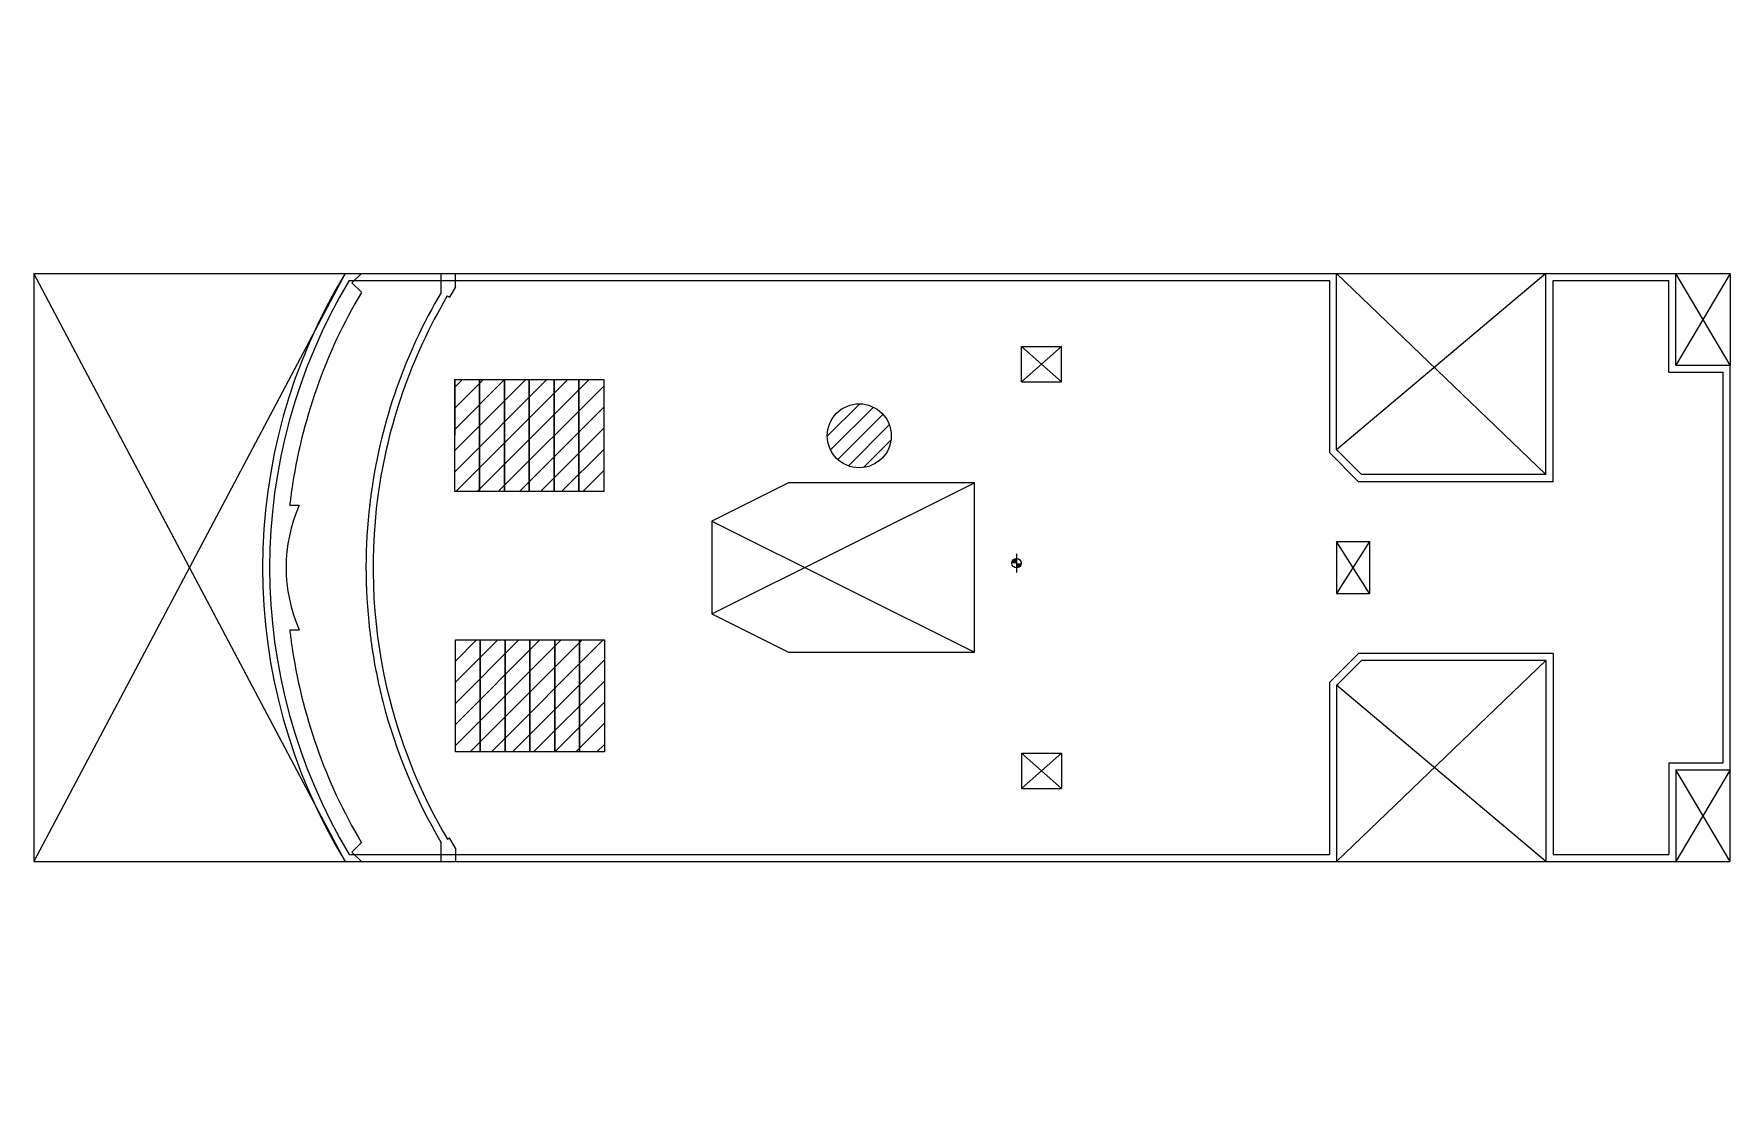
# Model space of a CAD drawing. Header units: millimetres. Extents: x 245.9 to 282, y 90.2 to 112.9.
import ezdxf

# ---------------------------------------------------------------- set-up
doc = ezdxf.new("R2010")
doc.units = ezdxf.units.MM
doc.linetypes.add('HIDDEN', pattern=[9.525, 6.35, -3.175])
for name, color, linetype in [('CORTE', 230, 'Continuous'), ('Deposito', 40, 'Continuous'), ('MUROS', 5, 'Continuous'), ('MUROS-BAJOS', 40, 'Continuous'), ('pisos', 8, 'Continuous'), ('Placas', 51, 'Continuous'), ('PROYECCIONES', 6, 'HIDDEN'), ('TEXTOS', 4, 'Continuous')]:
    doc.layers.add(name, color=color, linetype=linetype)

msp = doc.modelspace()

# ---------------------------------------------------------------- hatches: boundary and pattern name
at = {"layer": 'Deposito', "ltscale": 0.05}
h = msp.add_hatch(dxfattribs=at)
h.set_pattern_fill('ANSI31', color=256, scale=0.08)
h.set_pattern_definition([(45, (4.25664, 2.80241), (-0.17960512, 0.17960512), [])])
h.paths.add_polyline_path([(264.158, 104.38, 1), (262.798, 104.38, 1)])
at = {"layer": 'Placas', "ltscale": 0.05, "transparency": 33554556}
h = msp.add_hatch(dxfattribs=at)
h.set_pattern_fill('ANSI31', color=256, scale=0.1)
h.set_pattern_definition([(45, (4.3846, -16.66313), (-0.2245064, 0.2245064), [])])
h.paths.add_polyline_path([(255.407, 105.575), (254.879, 105.575), (254.879, 103.195), (255.407, 103.195)])
h.paths.add_polyline_path([(258.047, 105.575), (257.519, 105.575), (257.519, 103.195), (258.047, 103.195)])
h.paths.add_polyline_path([(256.463, 105.575), (255.935, 105.575), (255.935, 103.195), (256.463, 103.195)])
h.paths.add_polyline_path([(257.519, 105.575), (256.991, 105.575), (256.991, 103.195), (257.519, 103.195)])
h.paths.add_polyline_path([(256.991, 105.575), (256.463, 105.575), (256.463, 103.195), (256.991, 103.195)])
h.paths.add_polyline_path([(255.935, 105.575), (255.407, 105.575), (255.407, 103.195), (255.935, 103.195)])
h.paths.add_polyline_path([(258.06, 100.041), (257.532, 100.041), (257.532, 97.661), (258.06, 97.661)])
h.paths.add_polyline_path([(257.532, 100.041), (257.004, 100.041), (257.004, 97.661), (257.532, 97.661)])
h.paths.add_polyline_path([(257.004, 100.041), (256.476, 100.041), (256.476, 97.661), (257.004, 97.661)])
h.paths.add_polyline_path([(256.476, 100.041), (255.948, 100.041), (255.948, 97.661), (256.476, 97.661)])
h.paths.add_polyline_path([(255.948, 100.041), (255.42, 100.041), (255.42, 97.661), (255.948, 97.661)])
h.paths.add_polyline_path([(255.42, 100.041), (254.892, 100.041), (254.892, 97.661), (255.42, 97.661)])
at = {"layer": 'TEXTOS', "ltscale": 0.05}
h = msp.add_hatch(color=256, dxfattribs=at)
h.paths.add_polyline_path([(266.822, 101.771, 0.414214), (266.722, 101.671), (266.822, 101.671)])
h.paths.add_polyline_path([(266.922, 101.671), (266.822, 101.671), (266.822, 101.571, 0.414214)])

# ---------------------------------------------------------------- linework, layer by layer
at = {"layer": 'CORTE'}
for p, q in [((252.551, 107.83), (273.628, 107.83)), ((254.592, 107.43), (254.592, 107.83)), ((254.892, 107.55), (254.892, 107.83)), ((273.628, 104.085), (273.628, 107.83)), ((278.078, 103.555), (278.078, 107.83)), ((278.078, 107.83), (280.842, 107.83)), ((280.842, 105.88), (280.842, 107.83)), ((252.636, 107.68), (273.478, 107.68)), ((254.892, 107.55), (254.766, 107.33)), ((273.478, 107.68), (273.478, 104.023)), ((278.228, 103.405), (278.228, 107.68)), ((278.228, 107.68), (280.692, 107.68)), ((280.692, 105.73), (280.692, 107.68)), ((254.722, 107.354), (254.766, 107.33)), ((266.928, 106.28), (267.778, 106.28)), ((266.928, 105.53), (266.928, 106.28)), ((267.778, 105.53), (267.778, 106.28)), ((280.692, 105.73), (281.842, 105.73)), ((280.842, 105.88), (281.992, 105.88)), ((281.842, 97.43), (281.842, 105.73)), ((281.992, 97.28), (281.992, 105.88)), ((266.928, 105.53), (267.778, 105.53)), ((274.096, 103.405), (273.478, 104.023)), ((274.08, 103.633), (273.655, 104.058)), ((274.08, 103.633), (274.158, 103.555)), ((278.078, 103.555), (274.158, 103.555)), ((278.228, 103.405), (274.096, 103.405)), ((273.628, 102.13), (274.328, 102.13)), ((273.628, 102.13), (273.628, 101.03)), ((274.328, 102.13), (274.328, 101.03)), ((273.628, 101.03), (274.328, 101.03)), ((274.096, 99.755), (273.478, 99.137)), ((274.158, 99.605), (273.655, 99.103)), ((278.228, 99.755), (274.096, 99.755)), ((278.078, 99.605), (274.158, 99.605)), ((278.078, 99.605), (278.078, 95.33)), ((278.228, 99.755), (278.228, 95.48)), ((273.478, 99.137), (273.478, 95.48)), ((273.628, 99.075), (273.628, 95.33)), ((266.928, 97.63), (266.928, 96.88)), ((266.928, 97.63), (267.778, 97.63)), ((267.778, 97.63), (267.778, 96.88)), ((280.692, 97.43), (280.692, 95.48)), ((280.692, 97.43), (281.842, 97.43)), ((280.842, 97.28), (280.842, 95.33)), ((280.842, 97.28), (281.992, 97.28)), ((266.928, 96.88), (267.778, 96.88)), ((254.592, 95.33), (254.592, 95.73)), ((254.722, 95.805), (254.766, 95.83)), ((254.892, 95.611), (254.766, 95.83)), ((254.892, 95.611), (254.892, 95.33)), ((252.551, 95.33), (273.628, 95.33)), ((252.635, 95.48), (273.478, 95.48)), ((254.592, 95.33), (273.628, 95.33)), ((278.078, 95.33), (280.842, 95.33)), ((278.228, 95.48), (280.692, 95.48)), ((279.278, 95.33), (280.842, 95.33))]:
    msp.add_line(p, q, dxfattribs=at)
msp.add_lwpolyline([(265.928, 103.38), (261.978, 103.38), (260.344, 102.564), (260.344, 100.596), (261.978, 99.78), (265.928, 99.78), (265.928, 103.38), (265.928, 103.38)], dxfattribs=at)
for centre, radius, start, end in [((264.487, 101.58), 11.345, 187.7254, 187.7254), ((262.789, 101.58), 11.995, 148.5933, 211.4015), ((262.789, 101.58), 11.845, 148.9995, 210.9952), ((264.487, 101.58), 11.495, 149.4069, 171.8728), ((264.487, 101.58), 11.345, 149.4069, 172.2746), ((264.487, 101.58), 11.495, 171.8728, 173.3807), ((264.487, 101.58), 11.495, 173.2928, 186.6193), ((264.487, 101.58), 11.345, 172.2746, 194.3559), ((264.487, 101.58), 11.495, 186.6193, 188.1272), ((264.487, 101.58), 11.495, 188.1272, 194.3559), ((264.487, 101.58), 11.495, 194.3559, 210.5931), ((264.487, 101.58), 11.345, 194.3559, 210.6009)]:
    msp.add_arc(centre, radius, start, end, dxfattribs=at)
at = {"layer": 'Deposito', "ltscale": 0.05}
msp.add_circle((263.478, 104.38), 0.68, dxfattribs=at)
at = {"layer": 'MUROS'}
for p, q in [((252.692, 107.632), (252.894, 107.831)), ((252.692, 107.632), (252.894, 107.431)), ((273.628, 104.085), (273.655, 104.058)), ((251.371, 102.905), (251.571, 102.905)), ((251.371, 100.255), (251.571, 100.255)), ((273.628, 99.075), (273.655, 99.103)), ((252.692, 95.528), (252.894, 95.73)), ((252.692, 95.528), (252.894, 95.33))]:
    msp.add_line(p, q, dxfattribs=at)
at = {"layer": 'MUROS', "ltscale": 0.05}
for start, end in [(171.8728, 173.3807), (186.6193, 188.1272)]:
    msp.add_arc((262.789, 101.58), 11.495, start, end, dxfattribs=at)
at = {"layer": 'MUROS-BAJOS', "ltscale": 0.05}
msp.add_arc((262.789, 101.58), 11.495, 149.4069, 171.8728, dxfattribs=at)
at = {"layer": 'MUROS-BAJOS'}
for centre, radius, start, end in [((254.606, 101.58), 3.312, 156.4151, 203.5849), ((262.789, 101.58), 11.495, 188.1272, 210.5931)]:
    msp.add_arc(centre, radius, start, end, dxfattribs=at)
at = {"layer": 'pisos'}
for p, q in [((245.932, 107.83), (254.592, 107.83)), ((245.932, 107.83), (245.932, 95.33)), ((245.932, 95.33), (254.592, 95.33))]:
    msp.add_line(p, q, dxfattribs=at)
at = {"layer": 'pisos', "ltscale": 0.05}
for p, q in [((273.628, 107.83), (278.078, 107.83)), ((280.842, 107.83), (281.992, 107.83)), ((281.992, 107.83), (281.992, 105.88)), ((281.992, 95.33), (281.992, 97.28)), ((273.628, 95.33), (278.078, 95.33)), ((280.842, 95.33), (281.992, 95.33))]:
    msp.add_line(p, q, dxfattribs=at)
at = {"layer": 'Placas', "ltscale": 0.05}
for p, q in [((254.879, 105.583), (254.879, 104.393)), ((255.935, 105.575), (255.935, 103.195)), ((255.935, 103.195), (255.935, 105.575)), ((256.463, 105.575), (256.463, 103.195)), ((256.463, 103.195), (256.463, 105.575)), ((254.892, 100.041), (255.42, 100.041)), ((254.892, 97.661), (254.892, 100.041)), ((255.42, 100.041), (255.42, 97.661)), ((255.42, 100.041), (255.948, 100.041)), ((255.42, 97.661), (255.42, 100.041)), ((255.948, 100.041), (255.948, 97.661)), ((255.948, 100.041), (256.476, 100.041)), ((255.948, 97.661), (255.948, 100.041)), ((256.476, 100.041), (256.476, 97.661)), ((256.476, 100.041), (257.004, 100.041)), ((256.476, 97.661), (256.476, 100.041)), ((257.004, 100.041), (257.004, 97.661)), ((257.004, 100.041), (257.532, 100.041)), ((257.004, 97.661), (257.004, 100.041)), ((257.532, 100.041), (257.532, 97.661)), ((257.532, 100.041), (258.06, 100.041)), ((257.532, 97.661), (257.532, 100.041)), ((258.06, 100.041), (258.06, 97.661)), ((255.42, 97.661), (254.892, 97.661)), ((255.948, 97.661), (255.42, 97.661)), ((256.476, 97.661), (255.948, 97.661)), ((257.004, 97.661), (256.476, 97.661)), ((257.532, 97.661), (257.004, 97.661)), ((258.06, 97.661), (257.532, 97.661))]:
    msp.add_line(p, q, dxfattribs=at)
for points in [[(256.991, 105.575), (256.991, 103.195), (256.991, 105.575), (257.519, 105.575), (257.519, 103.195), (257.519, 105.575), (258.047, 105.575), (258.047, 103.195), (257.519, 103.195), (256.991, 103.195), (256.463, 103.195), (255.935, 103.195), (255.407, 103.195), (254.879, 103.195), (254.879, 105.575), (255.407, 105.575), (255.935, 105.575), (256.463, 105.575)], [(255.407, 105.575), (255.407, 103.195)]]:
    msp.add_lwpolyline(points, close=True, dxfattribs=at)
at = {"layer": 'PROYECCIONES', "linetype": 'Continuous', "ltscale": 0.05}
for p, q in [((252.551, 95.33), (245.932, 107.83)), ((252.551, 107.83), (245.932, 95.33)), ((278.078, 103.555), (273.628, 107.83)), ((278.078, 107.83), (273.628, 104.085)), ((281.992, 105.88), (280.842, 107.83)), ((281.992, 107.83), (280.842, 105.88)), ((267.778, 105.53), (266.928, 106.28)), ((267.778, 106.28), (266.928, 105.53)), ((260.344, 100.596), (265.928, 103.38)), ((260.344, 102.564), (265.928, 99.78)), ((274.328, 102.13), (273.628, 101.03)), ((274.328, 101.03), (273.628, 102.13)), ((278.078, 99.605), (273.628, 95.33)), ((278.078, 95.33), (273.628, 99.075)), ((267.778, 96.88), (266.928, 97.63)), ((267.778, 97.63), (266.928, 96.88)), ((281.992, 97.28), (280.842, 95.33)), ((281.992, 95.33), (280.842, 97.28))]:
    msp.add_line(p, q, dxfattribs=at)
at = {"layer": 'TEXTOS'}
for p, q in [((266.822, 101.871), (266.822, 101.671)), ((266.822, 101.671), (266.822, 101.471))]:
    msp.add_line(p, q, dxfattribs=at)
msp.add_circle((266.822, 101.671), 0.1, dxfattribs=at)

doc.saveas('drawing.dxf')
